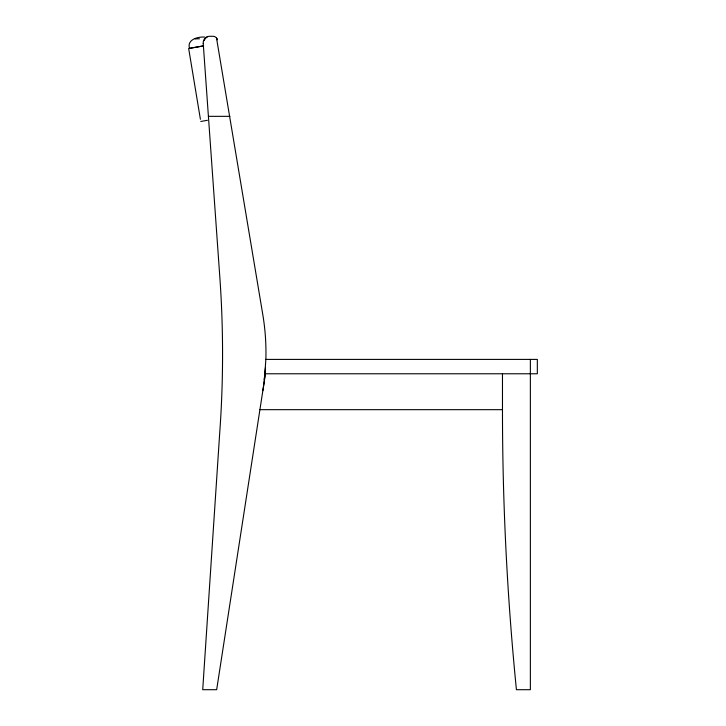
<?xml version="1.0" encoding="UTF-8"?>
<svg xmlns="http://www.w3.org/2000/svg" width="726" height="726" viewBox="0 0 726 726"><rect width="100%" height="100%" fill="white"/><g stroke="black" fill="none" stroke-linecap="round" stroke-linejoin="round"><path stroke-width="1.09" d="M264.101 379.607L264.409 377.384M264.718 375.16L265.879 359.152A231.712 231.712 0 0 0 262.848 314.921L216.511 38.042L217.147 39.395M203.226 43.378L219.824 277.096A1088.011 1088.011 0 0 1 219.824 431.289L202.717 689.7L216.666 689.7L265.462 373.772L265.462 367.773M204.07 40.62L205.358 38.333L207.4 36.79M217.201 39.848A4.147 4.147 0 0 0 213.135 36.291L209.605 36.3A6.262 6.262 0 0 0 206.275 37.271L204.369 39.104A6.743 6.743 0 0 0 203.226 43.378M204.668 37.08C198.144 36.572 186.818 39.386 189.468 48.324L203.634 45.874L188.669 48.506L200.403 119.282M200.766 121.469L207.427 120.298M195.076 38.759L195.938 38.705M208.407 116.341L229.933 116.341M265.462 359.406L537.331 359.406L537.331 373.772L264.999 373.772M259.917 409.673L502.474 409.673A2818.768 2818.768 0 0 0 516.422 689.7L530.361 689.7L530.361 359.406M195.539 38.777L199.478 38.814M502.474 373.772L502.474 409.673M262.848 390.688A231.53 231.53 0 0 0 265.181 371.821L264.881 374.97A231.658 231.658 0 0 0 265.426 368.654"/></g></svg>
